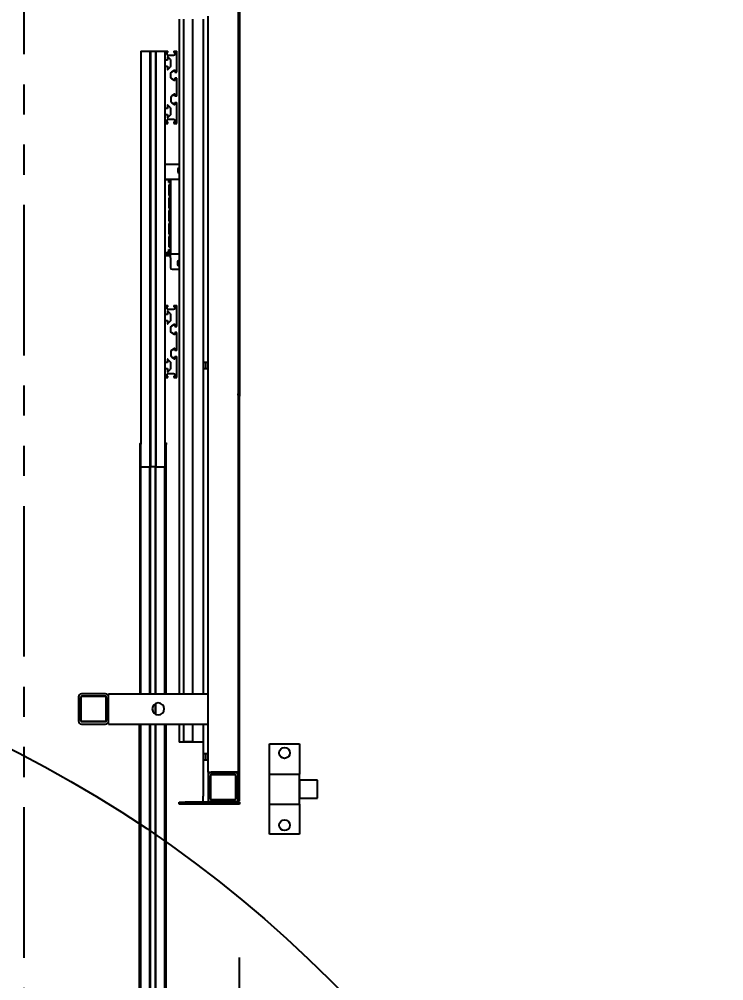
# Model space of a CAD drawing. Header units: millimetres. Extents: x 10462777 to 22643323, y 453826 to 1389191.
# Drawn here: x 11309275 to 11310445, y 598329 to 599925 of the extents above; entities that cross this region are included whole.
import ezdxf

# ---------------------------------------------------------------- set-up
doc = ezdxf.new("R2010")
doc.units = ezdxf.units.MM
doc.header["$LTSCALE"] = 200
doc.header["$MEASUREMENT"] = 0
doc.header["$PDMODE"] = 35
doc.header["$PDSIZE"] = -5
doc.linetypes.add('CENTER', pattern=[2, 1.25, -0.25, 0.25, -0.25])
doc.linetypes.add('PHANTOM', pattern=[2.5, 1.25, -0.25, 0.25, -0.25, 0.25, -0.25])
doc.layers.get('0').update_dxf_attribs({"linetype": 'CONTINUOUS'})
doc.layers.get('DEFPOINTS').update_dxf_attribs({"linetype": 'CONTINUOUS'})
doc.layers.add('1', color=1, linetype='CENTER')
doc.layers.add('11', color=6, linetype='PHANTOM')
doc.layers.add('LAYOUT', color=8, linetype='CONTINUOUS', lineweight=25)
doc.layers.add('TOP$23', color=7, linetype='CONTINUOUS', true_color=0xffffff)
doc.styles.get("Standard").update_dxf_attribs({"font": 'SYMBOL'})
doc.dimstyles.new('DS ROBOTEC', dxfattribs={"dimscale": 0, "dimtxt": 2.5, "dimasz": 2.5, "dimexe": 0.3, "dimexo": 0.3, "dimgap": 0.5, "dimtad": 1, "dimzin": 9, "dimdsep": 46, "dimtxsty": 'Standard', "dimblk": 'OPEN', "dimcen": 0, "dimclrd": 4, "dimclre": 4, "dimclrt": 110, "dimazin": 2, "dimtm": 1.5, "dimtfac": 1, "dimtmove": 0, "dimatfit": 3, "dimldrblk": 'OPEN', "dimfxl": 1, "dimtfill": 1, "dimtolj": 1, "dimlwd": -1, "dimlwe": -1, "dimarcsym": 0})

# ---------------------------------------------------------------- blocks, each defined once
blk = doc.blocks.new('r710ic')
at = {"layer": 'LAYOUT', "color": 3}
blk.add_circle((272041.4, 104232.6), 2050.1, dxfattribs=at)
blk = doc.blocks.new('A$C7DA30AB0')
at = {"layer": 'LAYOUT', "color": 6, "linetype": 'PHANTOM'}
blk.add_circle((3030.4, 3026, 0), 2693, dxfattribs=at)
blk = doc.blocks.new('_OPEN')
at = {"color": 0, "linetype": 'ByBlock'}
for p, q in [((-1, 0.1667), (0, 0)), ((0, 0), (-1, -0.1667)), ((0, 0), (-1, 0))]:
    blk.add_line(p, q, dxfattribs=at)
blk = doc.blocks.new('*D345')
at = {"color": 4, "linetype": 'ByBlock', "ltscale": 10, "transparency": 16777216}
for p, q in [((11309640.8, 598366.9), (11309640.8, 596883.4)), ((11309889.4, 596619.7), (11309889.4, 596925.4)), ((11309465.8, 596904.4), (11309290.8, 596904.4)), ((11309640.8, 596904.4), (11309889.4, 596904.4)), ((11310064.4, 596904.4), (11310239.4, 596904.4))]:
    blk.add_line(p, q, dxfattribs=at)
at = {"layer": 'DEFPOINTS', "color": 0, "ltscale": 10, "transparency": 16777216}
for p in [(11309640.8, 598387.9, 0), (11309889.4, 596904.4), (11309889.4, 596598.7, 0)]:
    blk.add_point(p, dxfattribs=at)
at = {"color": 4, "ltscale": 10, "transparency": 16777216, "xscale": 175, "yscale": 175, "zscale": 175}
blk.add_blockref('_OPEN', (11309640.8, 596904.4), dxfattribs=at)
at = {"color": 4, "ltscale": 10, "transparency": 16777216, "xscale": 175, "yscale": 175, "zscale": 175, "rotation": 180}
blk.add_blockref('_OPEN', (11309889.4, 596904.4), dxfattribs=at)
at = {"color": 110, "ltscale": 10, "transparency": 16777216, "insert": (11309765.1, 597063.7), "char_height": 175, "attachment_point": 5, "bg_fill": 3, "box_fill_scale": 1.25, "bg_fill_color": 256, "bg_fill_true_color": 13158600, "bg_fill_transparency": 0}
blk.add_mtext('\\A1;249', dxfattribs=at)

msp = doc.modelspace()

# ---------------------------------------------------------------- linework, layer by layer
at = {"layer": '1', "color": 252, "linetype": 'Continuous'}
for p, q in [((11309638.80197, 599948.8135, 0), (11309638.80197, 599302.80433, 0)), ((11309640.802, 599948.8135, 0), (11309640.802, 599302.80433, 0)), ((11309588.80126, 598799.82687, 0), (11309588.80126, 599929.85152, 0)), ((11309580.80115, 599924.8077, 0), (11309580.80115, 599355.05507, 0)), ((11309477.29968, 599871.81241, 0), (11309492.19989, 599871.81241, 0)), ((11309477.29968, 599871.81241, 0), (11309477.29968, 599220.26753, 0)), ((11309492.19989, 599871.81241, 0), (11309492.19989, 599181.79917, 0)), ((11309492.19989, 599871.81241, 0), (11309493.1999, 599871.81241, 0)), ((11309493.1999, 599871.81241, 0), (11309493.1999, 599181.79917, 0)), ((11309493.19992, 599871.81241, 0), (11309501.4, 599871.81241, 0)), ((11309501.40002, 599871.81241, 0), (11309501.40002, 599181.79917, 0)), ((11309501.40002, 599871.81241, 0), (11309502.40003, 599871.81241, 0)), ((11309502.40003, 599871.81241, 0), (11309502.40003, 599181.79917, 0)), ((11309502.40003, 599871.81241, 0), (11309517.30025, 599871.81241, 0)), ((11309517.30025, 599871.81241, 0), (11309517.30025, 599856.8122, 0)), ((11309517.30025, 599871.81241, 0), (11309522.30032, 599871.81241, 0)), ((11309517.30025, 599871.81241, 0), (11309517.30025, 599181.79917, 0)), ((11309520.50848, 599866.59392, 0), (11309519.61275, 599868.6093, 0)), ((11309520.06967, 599869.31238, 0), (11309522.30032, 599869.31238, 0)), ((11309522.30032, 599869.31238, 0), (11309522.30032, 599871.81241, 0)), ((11309531.35083, 599864.81231, 0), (11309523.24995, 599864.81231, 0)), ((11309532.30046, 599871.81241, 0), (11309532.30046, 599869.31238, 0)), ((11309532.30046, 599871.81241, 0), (11309537.30053, 599871.81241, 0)), ((11309532.30046, 599869.31238, 0), (11309534.53111, 599869.31238, 0)), ((11309534.98802, 599868.6093, 0), (11309534.0923, 599866.59392, 0)), ((11309537.30053, 599836.81191, 0), (11309537.30053, 599871.81241, 0)), ((11309521.3003, 599856.8122, 0), (11309517.30025, 599856.8122, 0)), ((11309517.30025, 599846.81206, 0), (11309517.30025, 599776.81106, 0)), ((11309517.30025, 599846.81206, 0), (11309521.3003, 599846.81206, 0)), ((11309521.3003, 599861.81227, 0), (11309521.3003, 599856.8122, 0)), ((11309521.3003, 599846.81206, 0), (11309521.3003, 599841.81198, 0)), ((11309526.46314, 599857.68316, 0), (11309522.16078, 599862.15878, 0)), ((11309527.30039, 599848.02017, 0), (11309527.30039, 599855.60408, 0)), ((11309522.16078, 599841.46547, 0), (11309526.46314, 599845.9411, 0)), ((11309527.30039, 599828.48818, 0), (11309527.30039, 599835.1355, 0)), ((11309528.72812, 599837.69052, 0), (11309533.03842, 599840.34301, 0)), ((11309533.80048, 599839.91718, 0), (11309533.80048, 599836.81191, 0)), ((11309533.80048, 599836.81191, 0), (11309537.30053, 599836.81191, 0)), ((11309533.03842, 599823.28067, 0), (11309528.72812, 599825.93317, 0)), ((11309533.80048, 599826.81177, 0), (11309533.80048, 599823.70651, 0)), ((11309537.30053, 599826.81177, 0), (11309533.80048, 599826.81177, 0)), ((11309537.30053, 599796.81135, 0), (11309537.30053, 599826.81177, 0)), ((11309533.03842, 599800.34244, 0), (11309528.72812, 599797.68995, 0)), ((11309533.80048, 599796.81135, 0), (11309533.80048, 599799.91661, 0)), ((11309527.30039, 599795.13494, 0), (11309527.30039, 599788.48761, 0)), ((11309528.72812, 599785.9326, 0), (11309533.03842, 599783.28011, 0)), ((11309537.30053, 599796.81135, 0), (11309533.80048, 599796.81135, 0)), ((11309533.80048, 599783.70594, 0), (11309533.80048, 599786.8112, 0)), ((11309533.80048, 599786.8112, 0), (11309537.30053, 599786.8112, 0)), ((11309537.30053, 599751.81071, 0), (11309537.30053, 599786.8112, 0)), ((11309521.3003, 599776.81106, 0), (11309517.30025, 599776.81106, 0)), ((11309517.30025, 599766.81092, 0), (11309517.30025, 599751.81071, 0)), ((11309517.30025, 599766.81092, 0), (11309521.3003, 599766.81092, 0)), ((11309521.3003, 599781.81113, 0), (11309521.3003, 599776.81106, 0)), ((11309521.3003, 599766.81092, 0), (11309521.3003, 599761.81085, 0)), ((11309526.46314, 599777.68202, 0), (11309522.16078, 599782.15764, 0)), ((11309527.30039, 599768.01904, 0), (11309527.30039, 599775.60294, 0)), ((11309517.30025, 599751.81071, 0), (11309522.30032, 599751.81071, 0)), ((11309519.61275, 599755.01382, 0), (11309520.50848, 599757.0292, 0)), ((11309522.30032, 599754.31074, 0), (11309520.06967, 599754.31074, 0)), ((11309522.16078, 599761.46434, 0), (11309526.46314, 599765.93996, 0)), ((11309522.30032, 599751.81071, 0), (11309522.30032, 599754.31074, 0)), ((11309523.24995, 599758.81081, 0), (11309531.35083, 599758.81081, 0)), ((11309532.30046, 599754.31074, 0), (11309532.30046, 599751.81071, 0)), ((11309534.53111, 599754.31074, 0), (11309532.30046, 599754.31074, 0)), ((11309532.30046, 599751.81071, 0), (11309537.30053, 599751.81071, 0)), ((11309534.0923, 599757.0292, 0), (11309534.98802, 599755.01382, 0)), ((11309517.30025, 599449.80642, 0), (11309517.30025, 599434.8062, 0)), ((11309517.30025, 599449.80642, 0), (11309522.30032, 599449.80642, 0)), ((11309520.06967, 599447.30638, 0), (11309522.30032, 599447.30638, 0)), ((11309522.30032, 599447.30638, 0), (11309522.30032, 599449.80642, 0)), ((11309532.30046, 599449.80642, 0), (11309532.30046, 599447.30638, 0)), ((11309532.30046, 599449.80642, 0), (11309537.30053, 599449.80642, 0)), ((11309532.30046, 599447.30638, 0), (11309534.53111, 599447.30638, 0)), ((11309537.30053, 599414.80592, 0), (11309537.30053, 599449.80642, 0)), ((11309521.3003, 599434.8062, 0), (11309517.30025, 599434.8062, 0)), ((11309520.50848, 599444.58793, 0), (11309519.61275, 599446.6033, 0)), ((11309521.3003, 599439.80627, 0), (11309521.3003, 599434.8062, 0)), ((11309526.46314, 599435.67716, 0), (11309522.16078, 599440.15279, 0)), ((11309531.35083, 599442.80632, 0), (11309523.24995, 599442.80632, 0)), ((11309527.30039, 599426.01418, 0), (11309527.30039, 599433.59809, 0)), ((11309534.98802, 599446.6033, 0), (11309534.0923, 599444.58793, 0)), ((11309517.30025, 599424.80606, 0), (11309517.30025, 599354.80507, 0)), ((11309517.30025, 599424.80606, 0), (11309521.3003, 599424.80606, 0)), ((11309521.3003, 599424.80606, 0), (11309521.3003, 599419.80599, 0)), ((11309522.16078, 599419.45948, 0), (11309526.46314, 599423.9351, 0)), ((11309528.72812, 599415.68452, 0), (11309533.03842, 599418.33702, 0)), ((11309533.80048, 599417.91118, 0), (11309533.80048, 599414.80592, 0)), ((11309527.30039, 599406.48219, 0), (11309527.30039, 599413.12951, 0)), ((11309533.03842, 599401.27468, 0), (11309528.72812, 599403.92718, 0)), ((11309533.80048, 599414.80592, 0), (11309537.30053, 599414.80592, 0)), ((11309533.80048, 599404.80578, 0), (11309533.80048, 599401.70052, 0)), ((11309537.30053, 599404.80578, 0), (11309533.80048, 599404.80578, 0)), ((11309537.30053, 599374.80535, 0), (11309537.30053, 599404.80578, 0)), ((11309527.30039, 599373.12894, 0), (11309527.30039, 599366.48162, 0)), ((11309533.03842, 599378.33645, 0), (11309528.72812, 599375.68395, 0)), ((11309533.80048, 599374.80535, 0), (11309533.80048, 599377.91061, 0)), ((11309537.30053, 599374.80535, 0), (11309533.80048, 599374.80535, 0)), ((11309521.3003, 599354.80507, 0), (11309517.30025, 599354.80507, 0)), ((11309521.3003, 599359.80514, 0), (11309521.3003, 599354.80507, 0)), ((11309526.46314, 599355.67603, 0), (11309522.16078, 599360.15165, 0)), ((11309527.30039, 599346.01304, 0), (11309527.30039, 599353.59695, 0)), ((11309528.72812, 599363.92661, 0), (11309533.03842, 599361.27411, 0)), ((11309533.80048, 599361.69995, 0), (11309533.80048, 599364.80521, 0)), ((11309533.80048, 599364.80521, 0), (11309537.30053, 599364.80521, 0)), ((11309537.30053, 599329.80471, 0), (11309537.30053, 599364.80521, 0)), ((11309588.80126, 599355.05507, 0), (11309580.80115, 599355.05507, 0)), ((11309580.80115, 599355.05502, 0), (11309580.80115, 599344.55497, 0)), ((11309585.16121, 599344.55492, 0), (11309585.16121, 599355.05507, 0)), ((11309517.30025, 599344.80492, 0), (11309517.30025, 599329.80471, 0)), ((11309517.30025, 599344.80492, 0), (11309521.3003, 599344.80492, 0)), ((11309521.3003, 599344.80492, 0), (11309521.3003, 599339.80485, 0)), ((11309522.16078, 599339.45834, 0), (11309526.46314, 599343.93397, 0)), ((11309523.24995, 599336.80481, 0), (11309531.35083, 599336.80481, 0)), ((11309588.80126, 599344.55492, 0), (11309580.80115, 599344.55492, 0)), ((11309580.80115, 599344.55492, 0), (11309580.80115, 598804.79926, 0)), ((11309517.30025, 599329.80471, 0), (11309522.30032, 599329.80471, 0)), ((11309519.61275, 599333.00783, 0), (11309520.50848, 599335.0232, 0)), ((11309522.30032, 599332.30475, 0), (11309520.06967, 599332.30475, 0)), ((11309522.30032, 599329.80471, 0), (11309522.30032, 599332.30475, 0)), ((11309532.30046, 599332.30475, 0), (11309532.30046, 599329.80471, 0)), ((11309534.53111, 599332.30475, 0), (11309532.30046, 599332.30475, 0)), ((11309532.30046, 599329.80471, 0), (11309537.30053, 599329.80471, 0)), ((11309534.0923, 599335.0232, 0), (11309534.98802, 599333.00783, 0)), ((11309638.80197, 599300.8043, 0), (11309638.80197, 599302.80433, 0)), ((11309638.80197, 599300.8043, 0), (11309640.802, 599300.8043, 0)), ((11309638.80197, 599300.8043, 0), (11309640.802, 599300.8043, 0)), ((11309638.80197, 599300.8043, 0), (11309638.80197, 599298.80427, 0)), ((11309638.80197, 599298.80427, 0), (11309638.80197, 598628.79475, 0)), ((11309640.802, 599302.80433, 0), (11309640.802, 599300.8043, 0)), ((11309640.802, 599300.8043, 0), (11309640.802, 599298.80427, 0)), ((11309640.802, 598628.79475, 0), (11309640.802, 599298.80427, 0)), ((11309476.29566, 599219.54082, 0), (11309476.29566, 599220.27851, 0)), ((11309476.29566, 598804.79924, 0), (11309476.29566, 599219.54082, 0)), ((11309476.29566, 599219.54082, 0), (11309477.29968, 599219.54082, 0)), ((11309476.79567, 599219.54082, 0), (11309476.79567, 599220.27851, 0)), ((11309476.79967, 599220.27851, 0), (11309476.79967, 599219.54067, 0)), ((11309477.29968, 599220.27851, 0), (11309477.29968, 599219.54067, 0)), ((11309477.29968, 598804.79924, 0), (11309477.29968, 599219.54082, 0)), ((11309517.30025, 599221.80318, 0), (11309519.30027, 599221.80318, 0)), ((11309519.30027, 599221.80318, 0), (11309519.30027, 599218.80314, 0)), ((11309519.30027, 598804.78066, 0), (11309519.30027, 599218.80314, 0)), ((11309477.29968, 599181.80261, 0), (11309481.79974, 599181.80261, 0)), ((11309481.79974, 599181.80261, 0), (11309492.19989, 599181.80261, 0)), ((11309492.19989, 598804.78975, 0), (11309492.19989, 599181.80261, 0)), ((11309493.1999, 599181.80261, 0), (11309492.19989, 599181.80261, 0)), ((11309493.1999, 598804.78975, 0), (11309493.1999, 599181.80261, 0)), ((11309501.4, 599181.80261, 0), (11309493.19992, 599181.80261, 0)), ((11309501.40002, 598804.78975, 0), (11309501.40002, 599181.80261, 0)), ((11309502.40003, 599181.80261, 0), (11309501.40002, 599181.80261, 0)), ((11309502.40003, 598804.78975, 0), (11309502.40003, 599181.80261, 0)), ((11309502.40003, 599181.80261, 0), (11309512.80018, 599181.80261, 0)), ((11309512.80018, 599181.80261, 0), (11309517.30025, 599181.80261, 0)), ((11309517.30025, 598804.78975, 0), (11309517.30025, 599181.80261, 0)), ((11309373.79821, 598799.79718, 0), (11309373.79821, 598759.79662, 0)), ((11309377.79826, 598799.79718, 0), (11309377.79826, 598759.79662, 0)), ((11309377.79826, 598760.79663, 0), (11309377.79826, 598798.79717, 0)), ((11309418.79885, 598804.79725, 0), (11309378.79828, 598804.79725, 0)), ((11309418.79885, 598800.7972, 0), (11309378.79828, 598800.7972, 0)), ((11309379.79829, 598800.7972, 0), (11309417.79883, 598800.7972, 0)), ((11309419.79886, 598759.79662, 0), (11309419.79886, 598799.79718, 0)), ((11309419.79886, 598798.79717, 0), (11309419.79886, 598760.79663, 0)), ((11309423.79892, 598804.79725, 0), (11309588.80126, 598804.79725, 0)), ((11309423.79892, 598799.79718, 0), (11309423.79892, 598804.79725, 0)), ((11309423.79892, 598759.79662, 0), (11309423.79892, 598799.79718, 0)), ((11309423.79892, 598759.79662, 0), (11309423.79892, 598799.79718, 0)), ((11309588.80126, 598799.79718, 0), (11309588.80126, 598804.79725, 0)), ((11309588.80126, 598759.79662, 0), (11309588.80126, 598799.79718, 0)), ((11309501.40002, 598771.06428, 0), (11309501.40002, 598788.49702, 0)), ((11309502.40003, 598770.56552, 0), (11309502.40003, 598788.99578, 0)), ((11309378.79828, 598758.7966, 0), (11309418.79885, 598758.7966, 0)), ((11309378.79828, 598754.79654, 0), (11309418.79885, 598754.79654, 0)), ((11309417.79883, 598758.7966, 0), (11309379.79829, 598758.7966, 0)), ((11309423.79892, 598754.79654, 0), (11309423.79892, 598759.79662, 0)), ((11309423.79892, 598754.79654, 0), (11309588.80126, 598754.79654, 0)), ((11309474.79564, 598754.7851, 0), (11309474.79564, 597622.51814, 0)), ((11309475.79966, 598754.7851, 0), (11309475.79966, 597622.51814, 0)), ((11309477.29968, 597661.78102, 0), (11309477.29968, 598754.79529, 0)), ((11309492.19989, 597661.78102, 0), (11309492.19989, 598754.79529, 0)), ((11309493.1999, 597661.78102, 0), (11309493.1999, 598754.79529, 0)), ((11309501.40002, 597661.78102, 0), (11309501.40002, 598754.79529, 0)), ((11309502.40003, 597661.78102, 0), (11309502.40003, 598754.79529, 0)), ((11309517.30025, 597661.78102, 0), (11309517.30025, 598754.79529, 0)), ((11309519.30027, 597624.78049, 0), (11309519.30027, 598754.79311, 0)), ((11309580.80115, 598754.79765, 0), (11309580.80115, 598705.04584, 0)), ((11309588.80126, 598674.79541, 0), (11309588.80126, 598759.82318, 0)), ((11309588.80126, 598754.79654, 0), (11309588.80126, 598759.79662, 0)), ((11309690.80271, 598671.7938, 0), (11309690.80271, 598721.79608, 0)), ((11309690.80271, 598721.79608, 0), (11309740.80342, 598721.79608, 0)), ((11309740.80342, 598721.79608, 0), (11309740.80342, 598671.7938, 0)), ((11309588.80126, 598705.04584, 0), (11309580.80115, 598705.04584, 0)), ((11309580.80115, 598705.04579, 0), (11309580.80115, 598694.54573, 0)), ((11309585.16121, 598694.54569, 0), (11309585.16121, 598705.04584, 0)), ((11309588.80126, 598694.54569, 0), (11309580.80115, 598694.54569, 0)), ((11309580.80115, 598694.54569, 0), (11309580.80115, 598634.79484, 0)), ((11309588.80126, 598674.79541, 0), (11309593.80133, 598674.79541, 0)), ((11309588.80126, 598674.79523, 0), (11309588.80126, 598669.79483, 0)), ((11309588.80126, 598669.79534, 0), (11309588.80126, 598629.79477, 0)), ((11309592.80132, 598669.79534, 0), (11309592.80132, 598629.79477, 0)), ((11309592.80132, 598630.79478, 0), (11309592.80132, 598668.79532, 0)), ((11309593.80133, 598674.79541, 0), (11309633.8019, 598674.79541, 0)), ((11309633.8019, 598674.79541, 0), (11309593.80133, 598674.79541, 0)), ((11309633.8019, 598670.79535, 0), (11309593.80133, 598670.79535, 0)), ((11309594.80135, 598670.79535, 0), (11309632.80189, 598670.79535, 0)), ((11309638.80197, 598674.79541, 0), (11309633.8019, 598674.79541, 0)), ((11309634.80191, 598629.79477, 0), (11309634.80191, 598669.79534, 0)), ((11309634.80191, 598668.79532, 0), (11309634.80191, 598630.79478, 0)), ((11309638.80197, 598629.79477, 0), (11309638.80197, 598669.79534, 0)), ((11309690.80271, 598671.79537, 0), (11309740.80342, 598671.79537, 0)), ((11309690.80271, 598621.79465, 0), (11309690.80271, 598671.79537, 0)), ((11309740.80342, 598621.79465, 0), (11309740.80342, 598671.79537, 0)), ((11309740.80342, 598661.79522, 0), (11309740.80342, 598631.7948, 0)), ((11309770.80385, 598661.79522, 0), (11309740.80342, 598661.79522, 0)), ((11309770.80385, 598631.7948, 0), (11309770.80385, 598661.79522, 0)), ((11309770.80385, 598631.7948, 0), (11309770.80385, 598661.79522, 0)), ((11309580.80115, 598624.7947, 0), (11309580.80115, 598634.79484, 0)), ((11309540.80058, 598621.79465, 0), (11309540.80058, 598624.7947, 0)), ((11309540.80058, 598624.7947, 0), (11309550.80072, 598624.7947, 0)), ((11309550.80072, 598621.79465, 0), (11309540.80058, 598621.79465, 0)), ((11309630.80186, 598624.7947, 0), (11309550.80072, 598624.7947, 0)), ((11309630.80186, 598621.79465, 0), (11309550.80072, 598621.79465, 0)), ((11309588.80126, 598629.79463, 0), (11309588.80126, 598624.7947, 0)), ((11309593.80133, 598628.79475, 0), (11309633.8019, 598628.79475, 0)), ((11309593.80133, 598624.7947, 0), (11309633.8019, 598624.7947, 0)), ((11309632.80189, 598628.79475, 0), (11309594.80135, 598628.79475, 0)), ((11309640.802, 598624.7947, 0), (11309630.80186, 598624.7947, 0)), ((11309640.802, 598621.79465, 0), (11309630.80186, 598621.79465, 0)), ((11309638.80197, 598626.79473, 0), (11309638.80197, 598628.79475, 0)), ((11309640.802, 598626.79473, 0), (11309638.80197, 598626.79473, 0)), ((11309640.802, 598626.79473, 0), (11309640.802, 598628.79475, 0)), ((11309640.802, 598624.7947, 0), (11309640.802, 598621.79465, 0)), ((11309690.80271, 598571.79394, 0), (11309690.80271, 598621.79622, 0)), ((11309690.80271, 598621.79465, 0), (11309740.80342, 598621.79465, 0)), ((11309740.80342, 598631.7948, 0), (11309770.80385, 598631.7948, 0)), ((11309740.80342, 598621.79622, 0), (11309740.80342, 598571.79394, 0)), ((11309740.80342, 598571.79394, 0), (11309690.80271, 598571.79394, 0))]:
    msp.add_line(p, q, dxfattribs=at)
at = {"layer": '1', "color": 163, "linetype": 'Continuous'}
for p, q in [((11309540.79952, 599683.80974, 0), (11309517.30037, 599683.80974, 0)), ((11309538.80055, 599675.80963, 0), (11309538.80055, 599671.80957, 0)), ((11309520.30029, 599658.30938, 0), (11309517.29975, 599658.30938, 0)), ((11309540.7992, 599658.80939, 0), (11309517.30031, 599658.80939, 0)), ((11309523.64446, 599658.30938, 0), (11309520.30029, 599658.30938, 0)), ((11309523.64446, 599653.80931, 0), (11309523.64446, 599658.30938, 0)), ((11309523.64449, 599658.30938, 0), (11309525.24476, 599658.30938, 0)), ((11309525.24476, 599658.30938, 0), (11309525.24476, 599653.80931, 0)), ((11309526.30037, 599658.30938, 0), (11309525.24476, 599658.30938, 0)), ((11309526.30037, 599658.30938, 0), (11309526.30037, 599538.30767, 0)), ((11309525.24476, 599653.80931, 0), (11309523.64446, 599653.80931, 0)), ((11309523.64446, 599649.80926, 0), (11309523.64446, 599632.40901, 0)), ((11309525.24476, 599649.80926, 0), (11309523.64446, 599649.80926, 0)), ((11309525.24476, 599632.40901, 0), (11309525.24476, 599649.80926, 0)), ((11309523.64446, 599632.40901, 0), (11309525.24476, 599632.40901, 0)), ((11309523.64446, 599628.40895, 0), (11309523.64446, 599611.00871, 0)), ((11309525.24476, 599628.40895, 0), (11309523.64446, 599628.40895, 0)), ((11309525.24476, 599611.00871, 0), (11309525.24476, 599628.40895, 0)), ((11309523.64446, 599611.00871, 0), (11309525.24476, 599611.00871, 0)), ((11309523.64446, 599607.00865, 0), (11309523.64446, 599589.6084, 0)), ((11309525.24476, 599607.00865, 0), (11309523.64446, 599607.00865, 0)), ((11309525.24476, 599589.6084, 0), (11309525.24476, 599607.00865, 0)), ((11309523.64446, 599589.6084, 0), (11309525.24476, 599589.6084, 0)), ((11309523.64446, 599585.60835, 0), (11309523.64446, 599568.2081, 0)), ((11309525.24476, 599585.60835, 0), (11309523.64446, 599585.60835, 0)), ((11309525.24476, 599568.2081, 0), (11309525.24476, 599585.60835, 0)), ((11309523.64446, 599568.2081, 0), (11309525.24476, 599568.2081, 0)), ((11309523.64446, 599564.20804, 0), (11309523.64446, 599546.80779, 0)), ((11309525.24476, 599564.20804, 0), (11309523.64446, 599564.20804, 0)), ((11309525.24476, 599546.80779, 0), (11309525.24476, 599564.20804, 0)), ((11309523.64446, 599546.80779, 0), (11309525.24476, 599546.80779, 0)), ((11309520.30029, 599531.80758, 0), (11309517.30009, 599531.80758, 0)), ((11309520.30029, 599534.4635, 0), (11309517.30029, 599534.4635, 0)), ((11309517.30029, 599532.86319, 0), (11309520.30029, 599532.86319, 0)), ((11309520.30029, 599537.80767, 0), (11309520.30029, 599538.30767, 0)), ((11309520.30029, 599538.30767, 0), (11309523.64446, 599538.30767, 0)), ((11309520.30029, 599537.80767, 0), (11309520.30029, 599534.4635, 0)), ((11309523.30033, 599534.80762, 0), (11309520.30029, 599534.80762, 0)), ((11309520.30029, 599534.46346, 0), (11309520.30029, 599532.86319, 0)), ((11309520.30029, 599532.86319, 0), (11309520.30029, 599531.80758, 0)), ((11309523.30033, 599531.80758, 0), (11309520.30029, 599531.80758, 0)), ((11309523.30033, 599538.30767, 0), (11309523.30033, 599535.30763, 0)), ((11309526.30037, 599535.30763, 0), (11309523.30033, 599535.30763, 0)), ((11309523.30033, 599531.80758, 0), (11309523.30033, 599534.80762, 0)), ((11309526.30037, 599534.80762, 0), (11309523.30033, 599534.80762, 0)), ((11309526.30037, 599531.80758, 0), (11309523.30033, 599531.80758, 0)), ((11309523.64446, 599538.30767, 0), (11309523.64446, 599542.80774, 0)), ((11309523.64446, 599542.80774, 0), (11309525.24476, 599542.80774, 0)), ((11309523.64449, 599538.30767, 0), (11309525.24476, 599538.30767, 0)), ((11309525.24476, 599542.80774, 0), (11309525.24476, 599538.30767, 0)), ((11309525.24476, 599538.30767, 0), (11309526.30037, 599538.30767, 0)), ((11309526.30037, 599538.30767, 0), (11309526.30037, 599535.30763, 0)), ((11309540.80084, 599534.80762, 0), (11309526.30037, 599534.80762, 0)), ((11309526.30037, 599528.80754, 0), (11309526.30037, 599534.80762, 0)), ((11309526.30037, 599528.80754, 0), (11309526.30037, 599512.80731, 0)), ((11309538.80055, 599517.80738, 0), (11309538.80055, 599521.80744, 0)), ((11309529.30042, 599509.80727, 0), (11309540.80108, 599509.80727, 0))]:
    msp.add_line(p, q, dxfattribs=at)
at = {"layer": '1', "color": 252, "linetype": 'Continuous', "extrusion": (0, 0, -1)}
msp.add_circle((-11309506.30009, 598779.7969, 0), 10.00014, dxfattribs=at)
at = {"layer": '1', "color": 252, "linetype": 'Continuous'}
for centre in [(11309715.80306, 598706.79586, 0), (11309715.80306, 598586.79416, 0)]:
    msp.add_circle(centre, 9.00013, dxfattribs=at)
at = {"layer": '1', "color": 252, "linetype": 'Continuous', "extrusion": (0, 0, -1)}
for centre, radius, start, end in [((-11309520.06967, 599868.81237, 0), 0.50001, 336.03751095, 90), ((-11309523.24995, 599867.81235, 0), 3.00004, 270, 336.03751095), ((-11309531.35083, 599867.81235, 0), 3.00004, 203.96248905, 270), ((-11309534.53111, 599868.81237, 0), 0.50001, 90, 203.96248905), ((-11309530.30043, 599835.1355, 0), 3.00004, 0, 58.39249765), ((-11309533.30047, 599839.91718, 0), 0.50001, 58.39249765, 180), ((-11309530.30043, 599828.48818, 0), 3.00004, 301.60750235, 0), ((-11309533.30047, 599823.70651, 0), 0.50001, 180, 301.60750235), ((-11309520.06967, 599754.81075, 0), 0.50001, 270, 23.96248905), ((-11309523.24995, 599755.81076, 0), 3.00004, 23.96248905, 90), ((-11309531.35083, 599755.81076, 0), 3.00004, 90, 156.03751095), ((-11309534.53111, 599754.81075, 0), 0.50001, 156.03751095, 270), ((-11309520.06967, 599446.80637, 0), 0.50001, 336.03751095, 90), ((-11309534.53111, 599446.80637, 0), 0.50001, 90, 203.96248905), ((-11309523.24995, 599445.80636, 0), 3.00004, 270, 336.03751095), ((-11309531.35083, 599445.80636, 0), 3.00004, 203.96248905, 270), ((-11309530.30043, 599413.12951, 0), 3.00004, 0, 58.39249765), ((-11309533.30047, 599417.91118, 0), 0.50001, 58.39249765, 180), ((-11309530.30043, 599406.48219, 0), 3.00004, 301.60750235, 0), ((-11309533.30047, 599401.70052, 0), 0.50001, 180, 301.60750235), ((-11309523.24995, 599333.80477, 0), 3.00004, 23.96248905, 90), ((-11309531.35083, 599333.80477, 0), 3.00004, 90, 156.03751095), ((-11309520.06967, 599332.80475, 0), 0.50001, 270, 23.96248905), ((-11309534.53111, 599332.80475, 0), 0.50001, 156.03751095, 270)]:
    msp.add_arc(centre, radius, start, end, dxfattribs=at)
at = {"layer": '1', "color": 252, "linetype": 'Continuous'}
for centre, radius, start, end in [((11309521.80031, 599861.81227, 0), 0.50001, 43.86926731, 180), ((11309524.30034, 599855.60408, 0), 3.00004, 0, 43.86926731), ((11309524.30034, 599848.02017, 0), 3.00004, 316.13073269, 0), ((11309521.80031, 599841.81198, 0), 0.50001, 180, 316.13073269), ((11309533.30047, 599799.91661, 0), 0.50001, 0, 121.60750235), ((11309530.30043, 599795.13494, 0), 3.00004, 121.60750235, 180), ((11309530.30043, 599788.48761, 0), 3.00004, 180, 238.39249765), ((11309533.30047, 599783.70594, 0), 0.50001, 238.39249765, 0), ((11309521.80031, 599781.81113, 0), 0.50001, 43.86926731, 180), ((11309524.30034, 599775.60294, 0), 3.00004, 0, 43.86926731), ((11309524.30034, 599768.01904, 0), 3.00004, 316.13073269, 0), ((11309521.80031, 599761.81085, 0), 0.50001, 180, 316.13073269), ((11309521.80031, 599439.80627, 0), 0.50001, 43.86926731, 180), ((11309524.30034, 599433.59809, 0), 3.00004, 0, 43.86926731), ((11309521.80031, 599419.80599, 0), 0.50001, 180, 316.13073269), ((11309524.30034, 599426.01418, 0), 3.00004, 316.13073269, 0), ((11309530.30043, 599373.12894, 0), 3.00004, 121.60750235, 180), ((11309533.30047, 599377.91061, 0), 0.50001, 0, 121.60750235), ((11309521.80031, 599359.80514, 0), 0.50001, 43.86926731, 180), ((11309524.30034, 599353.59695, 0), 3.00004, 0, 43.86926731), ((11309530.30043, 599366.48162, 0), 3.00004, 180, 238.39249765), ((11309533.30047, 599361.69995, 0), 0.50001, 238.39249765, 0), ((11309521.80031, 599339.80485, 0), 0.50001, 180, 316.13073269), ((11309524.30034, 599346.01304, 0), 3.00004, 316.13073269, 0), ((11309476.79767, 599220.27851, 0), 0.50201, 0, 180), ((11309476.79767, 599220.27851, 0), 0.002, 0, 180), ((11309378.79828, 598799.79718, 0), 5.00007, 90, 180), ((11309378.79828, 598799.79718, 0), 1.00001, 90, 180), ((11309379.79829, 598798.79717, 0), 2.00003, 90, 180), ((11309417.79883, 598798.79717, 0), 2.00003, 0, 90), ((11309418.79885, 598799.79718, 0), 5.00007, 0, 90), ((11309418.79885, 598799.79718, 0), 1.00001, 0, 90), ((11309378.79828, 598759.79662, 0), 5.00007, 180, 270), ((11309379.79829, 598760.79663, 0), 2.00003, 180, 270), ((11309378.79828, 598759.79662, 0), 1.00001, 180, 270), ((11309417.79883, 598760.79663, 0), 2.00003, 270, 0), ((11309418.79885, 598759.79662, 0), 1.00001, 270, 0), ((11309418.79885, 598759.79662, 0), 5.00007, 270, 0), ((11309593.80133, 598669.79534, 0), 5.00007, 90, 180), ((11309593.80133, 598669.79534, 0), 1.00001, 90, 180), ((11309594.80135, 598668.79532, 0), 2.00003, 90, 180), ((11309632.80189, 598668.79532, 0), 2.00003, 0, 90), ((11309633.8019, 598669.79534, 0), 5.00007, 0, 90), ((11309633.8019, 598669.79534, 0), 1.00001, 0, 90), ((11309593.80133, 598629.79477, 0), 5.00007, 180, 270), ((11309594.80135, 598630.79478, 0), 2.00003, 180, 270), ((11309593.80133, 598629.79477, 0), 1.00001, 180, 270), ((11309632.80189, 598630.79478, 0), 2.00003, 270, 0), ((11309633.8019, 598629.79477, 0), 1.00001, 270, 0), ((11309633.8019, 598629.79477, 0), 5.00007, 270, 0)]:
    msp.add_arc(centre, radius, start, end, dxfattribs=at)
at = {"layer": '1', "color": 163, "linetype": 'Continuous'}
for centre, start, end in [((11309541.80059, 599675.80963, 0), 109.47090088, 180), ((11309541.80059, 599671.80957, 0), 180, 250.52909912), ((11309529.30042, 599512.80731, 0), 180, 270)]:
    msp.add_arc(centre, 3.00004, start, end, dxfattribs=at)
at = {"layer": '1', "color": 163, "linetype": 'Continuous', "extrusion": (0, 0, -1)}
for centre, start, end in [((-11309541.80059, 599521.80744, 0), 0, 70.52909912), ((-11309541.80059, 599517.80738, 0), 289.47090088, 0)]:
    msp.add_arc(centre, 3.00004, start, end, dxfattribs=at)
at = {"layer": '11', "color": 252, "linetype": 'Continuous'}
for p, q in [((11309540.80058, 599924.80144, 0), (11309540.80058, 598804.81288, 0)), ((11309548.05472, 599924.80144, 0), (11309548.05472, 598804.81288, 0)), ((11309563.54687, 598804.81288, 0), (11309563.54687, 599924.80144, 0)), ((11309540.80058, 598754.81998, 0), (11309540.80058, 598724.79612, 0)), ((11309548.05472, 598754.81998, 0), (11309548.05472, 598724.79612, 0)), ((11309563.54687, 598724.79612, 0), (11309563.54687, 598754.81998, 0)), ((11309548.05472, 598724.79612, 0), (11309540.80058, 598724.79612, 0)), ((11309548.30069, 598724.79612, 0), (11309548.05471, 598725.04209, 0)), ((11309563.54683, 598725.29613, 0), (11309548.05476, 598725.29613, 0)), ((11309548.30071, 598724.79612, 0), (11309548.05478, 598724.79612, 0)), ((11309563.3009, 598724.79612, 0), (11309548.30069, 598724.79612, 0)), ((11309563.5468, 598724.79612, 0), (11309563.30083, 598724.79612, 0)), ((11309563.3009, 598724.79612, 0), (11309563.54687, 598725.04209, 0)), ((11309580.80115, 598724.79612, 0), (11309563.54687, 598724.79612, 0))]:
    msp.add_line(p, q, dxfattribs=at)
at = {"layer": 'TOP$23', "color": 155, "linetype": 'PHANTOM'}
msp.add_line((11309283.66913, 593866.71124), (11309283.66913, 601531.71124), dxfattribs=at)

# ---------------------------------------------------------------- block references
at = {"ltscale": 10, "rotation": 180}
msp.add_blockref('A$C7DA30AB0', (11313764.24811, 600747.76955, 0), dxfattribs=at)
at = {"layer": 'LAYOUT', "color": 2, "rotation": 89.99999999999999}
msp.add_blockref('r710ic', (11412573.40786, 324839.74027, 0), dxfattribs=at)

# ---------------------------------------------------------------- next in the draw order: dimensions: what is measured, and where the dimension line sits
at = {"ltscale": 10}
dim = msp.add_linear_dim(base=(11309889.40943, 596904.44423, 0), p1=(11309640.79795, 598387.8894, 0), p2=(11309889.40943, 596598.67472, 0), angle=180, dimstyle='DS ROBOTEC', override={"dimscale": 70, "dimgap": 1, "dimdec": 0, "dimarcsym": 1}, dxfattribs=at)
dim.commit()
dim.dimension.update_dxf_attribs({"geometry": '*D345', "text_midpoint": (11309765.10369, 596904.44423, 0), "dimtype": 160})

doc.saveas('drawing.dxf')
